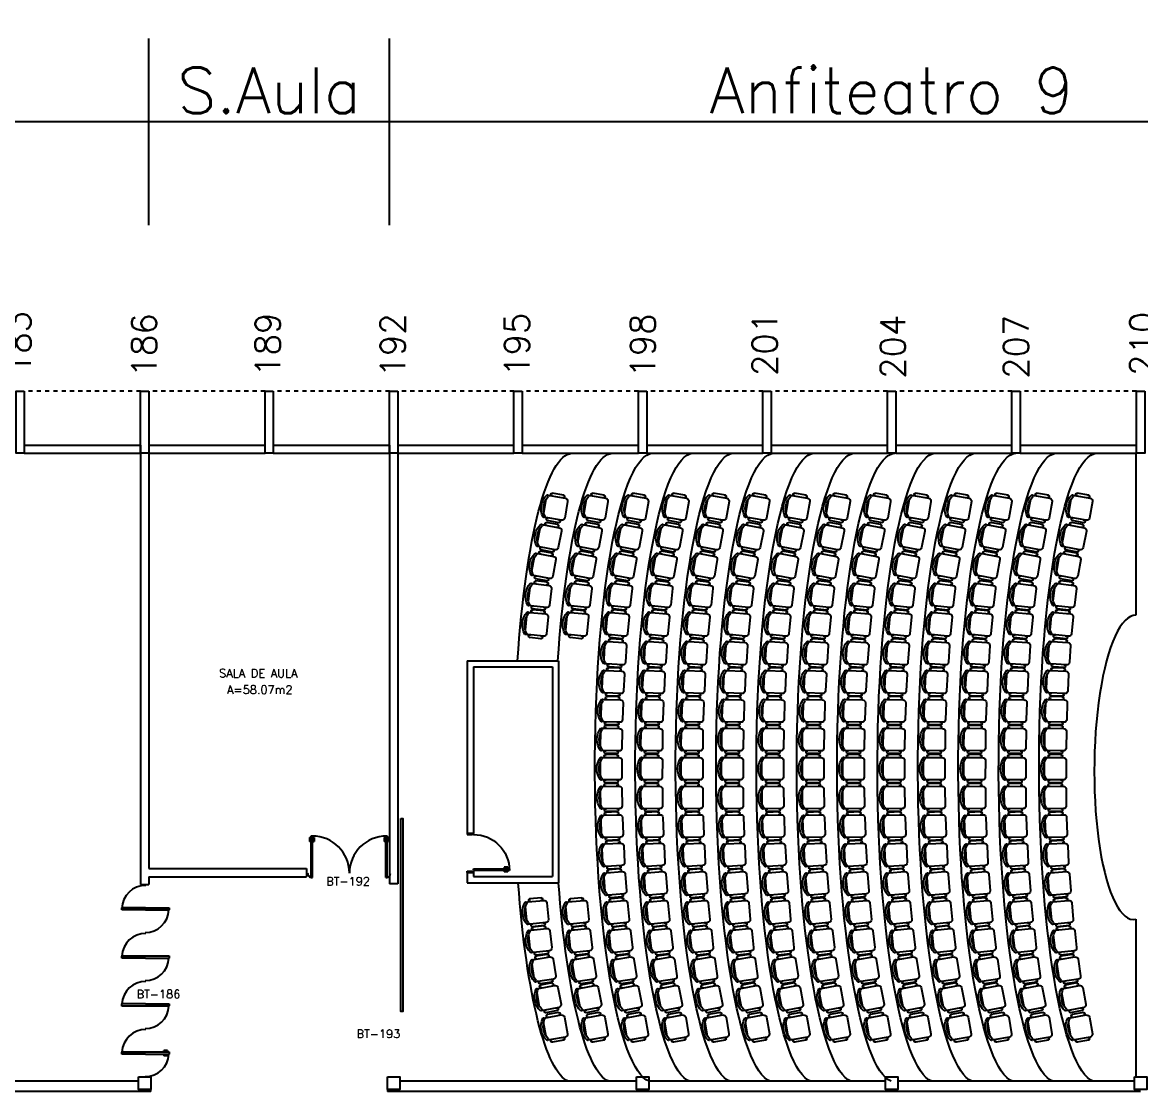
# Model space of a CAD drawing. Extents: x -250 to -5, y 354 to 449.
# Drawn here: x -53.54 to -26.59, y 422.51 to 448.29 of the extents above; entities that cross this region are included whole.
import ezdxf
from ezdxf.enums import TextEntityAlignment as Align

# ---------------------------------------------------------------- set-up
doc = ezdxf.new("R2010")
doc.units = 0
doc.header["$LTSCALE"] = 0.02
doc.header["$MEASUREMENT"] = 0
doc.header["$PDMODE"] = 98
doc.linetypes.add('HIDDEN2', pattern=[0.1875, 0.125, -0.0625])
doc.layers.get('0').update_dxf_attribs({"linetype": 'CONTINUOUS'})
doc.layers.get('DEFPOINTS').update_dxf_attribs({"linetype": 'CONTINUOUS'})
for name, color, linetype in [('ALV', 2, 'CONTINUOUS'), ('DIV', 2, 'CONTINUOUS'), ('ESQ', 2, 'CONTINUOUS'), ('ESTR', 3, 'CONTINUOUS'), ('LAYOUT-ANF', 1, 'CONTINUOUS'), ('NOPILAR1', 2, 'CONTINUOUS'), ('PROJ', 1, 'HIDDEN2'), ('TEXTO', 2, 'CONTINUOUS'), ('TEXTO-CENTRO-CUSTO', 2, 'CONTINUOUS'), ('TEXTO-ENDEREÇO', 2, 'CONTINUOUS'), ('ÁREA', 2, 'CONTINUOUS')]:
    doc.layers.add(name, color=color, linetype=linetype)
doc.styles.add('1', font='romans.shx')
doc.styles.add('NOPILAR', font='simplex.shx', dxfattribs={"height": 0.6})
doc.styles.add('UNB-100', font='simplex.shx', dxfattribs={"height": 0.2})
doc.styles.add('UNB-100-1', font='simplex.shx', dxfattribs={"height": 0.2})
doc.dimstyles.new('1-600', dxfattribs={"dimtxt": 1.1, "dimasz": 2.5, "dimexe": 2, "dimexo": 4, "dimgap": 0.2, "dimtad": 1, "dimdec": 0, "dimzin": 4, "dimdsep": 46, "dimlunit": 6, "dimtxsty": '1', "dimblk1": 'NONE', "dimblk2": 'NONE', "dimsah": 1, "dimcen": 0, "dimclrd": 2, "dimclre": 2, "dimclrt": 2, "dimadec": 0, "dimazin": 0, "dimtfac": 1, "dimtdec": 0, "dimtmove": 2, "dimatfit": 3, "dimldrblk": 'NONE', "dimfxl": 0, "dimtolj": 1, "dimtzin": 0, "dimarcsym": 0})

# ---------------------------------------------------------------- blocks, each defined once
blk = doc.blocks.new('PILB-TTS')
blk.add_lwpolyline([(-0.3, 0.306), (0, 0.306), (0, 0), (-0.3, 0)], close=True)
blk = doc.blocks.new('PTDP-TTS')
at = {"color": 2}
for p, q in [((0.084, 0.9), (0.115, 0.9)), ((0.084, -0.1), (0.084, 0.9)), ((0.114, -0.1), (0.114, 0.9)), ((1.884, 0.9), (1.914, 0.9)), ((1.884, -0.1), (1.884, 0.9)), ((1.914, -0.1), (1.914, 0.9)), ((0.084, -0.1), (0.115, -0.1)), ((1.885, -0.101), (1.915, -0.101))]:
    blk.add_line(p, q, dxfattribs=at)
at = {"color": 1}
for centre, radius, start, end in [((0.114, 0.006), 0.892, 0, 90), ((1.899, 0.006), 0.892, 90, 180), ((0.098, 0), 0.098, 180, 270), ((1.896, -0.001), 0.0991, 271.7192, 0)]:
    blk.add_arc(centre, radius, start, end, dxfattribs=at)
at = {"layer": 'ESQ', "color": 1}
for p, q in [((0.044, 0.86), (0.044, 0.77)), ((0.044, 0.86), (0.084, 0.86)), ((0.054, 0.85), (0.054, 0.77)), ((0.054, 0.85), (0.084, 0.85)), ((0.154, 0.86), (0.114, 0.86)), ((0.144, 0.85), (0.114, 0.85)), ((0.144, 0.85), (0.144, 0.77)), ((0.154, 0.86), (0.154, 0.77)), ((0.054, 0.77), (0.044, 0.77)), ((0.144, 0.77), (0.154, 0.77))]:
    blk.add_line(p, q, dxfattribs=at)
blk = doc.blocks.new('*D36')
at = {"color": 2, "linetype": 'ByBlock', "transparency": 16777216}
for p, q in [((-58.088, 433.655), (-58.088, 438.155)), ((-39.888, 433.655), (-39.888, 438.155)), ((-58.088, 436.155), (-39.888, 436.155))]:
    blk.add_line(p, q, dxfattribs=at)
at = {"layer": 'DEFPOINTS', "color": 0, "linetype": 'ByBlock', "transparency": 16777216}
for p in [(-39.888, 436.155), (-58.088, 429.655), (-39.888, 429.655)]:
    blk.add_point(p, dxfattribs=at)
at = {"color": 2, "linetype": 'ByBlock', "transparency": 16777216, "insert": (-48.988, 436.905), "char_height": 1.1, "attachment_point": 5, "style": '1'}
blk.add_mtext('\\A1;Anfiteatro 8', dxfattribs=at)
blk = doc.blocks.new('_NONE')
at = {"color": 0, "linetype": 'ByBlock'}
blk.add_circle((0, 0), 0.25, dxfattribs=at)
blk = doc.blocks.new('*D35')
at = {"color": 2, "linetype": 'ByBlock', "transparency": 16777216}
for p, q in [((-39.888, 433.655), (-39.888, 438.155)), ((-34.088, 433.655), (-34.088, 438.155)), ((-39.888, 436.155), (-34.088, 436.155))]:
    blk.add_line(p, q, dxfattribs=at)
at = {"layer": 'DEFPOINTS', "color": 0, "linetype": 'ByBlock', "transparency": 16777216}
for p in [(-34.088, 436.155), (-39.888, 429.655), (-34.088, 429.655)]:
    blk.add_point(p, dxfattribs=at)
at = {"color": 2, "linetype": 'ByBlock', "transparency": 16777216, "insert": (-36.988, 436.905), "char_height": 1.1, "attachment_point": 5, "style": '1'}
blk.add_mtext('\\A1;S.Aula', dxfattribs=at)
blk = doc.blocks.new('*D34')
at = {"color": 2, "linetype": 'ByBlock', "transparency": 16777216}
for p, q in [((-34.088, 433.655), (-34.088, 438.155)), ((-9.888, 433.655), (-9.888, 438.155)), ((-34.088, 436.155), (-9.888, 436.155))]:
    blk.add_line(p, q, dxfattribs=at)
at = {"layer": 'DEFPOINTS', "color": 0, "linetype": 'ByBlock', "transparency": 16777216}
for p in [(-9.888, 436.155), (-34.088, 429.655), (-9.888, 429.655)]:
    blk.add_point(p, dxfattribs=at)
at = {"color": 2, "linetype": 'ByBlock', "transparency": 16777216, "insert": (-21.988, 436.905), "char_height": 1.1, "attachment_point": 5, "style": '1'}
blk.add_mtext('\\A1;Anfiteatro 9', dxfattribs=at)
blk = doc.blocks.new('PDV1E-TTS')
at = {"layer": 'DIV'}
for p, q in [((-0.94, 0.075), (-0.91, 0.075)), ((-0.94, 0.06), (-0.94, 0.075)), ((-0.94, -0.06), (-0.94, 0.06)), ((-0.91, 0.075), (-0.91, -0.045)), ((0, 0.075), (-0.03, 0.075)), ((-0.03, 0.075), (-0.03, -0.045)), ((0, 0.06), (0, 0.075)), ((0, -0.06), (0, 0.06)), ((0, 0), (0.012, 0)), ((-0.94, -0.075), (-0.94, -0.06)), ((-0.92, -0.075), (-0.94, -0.075)), ((-0.92, -0.045), (-0.92, -0.075)), ((-0.92, -0.045), (-0.91, -0.045)), ((-0.082, -0.075), (-0.082, -0.94)), ((-0.052, -0.075), (-0.082, -0.075)), ((-0.052, -0.075), (-0.052, -0.94)), ((-0.02, -0.045), (-0.03, -0.045)), ((-0.02, -0.045), (-0.02, -0.075)), ((-0.02, -0.075), (0, -0.075)), ((0, -0.075), (0, -0.06)), ((-0.114, -0.81), (-0.124, -0.81)), ((-0.124, -0.9), (-0.124, -0.81)), ((-0.124, -0.9), (-0.084, -0.9)), ((-0.114, -0.89), (-0.114, -0.81)), ((-0.114, -0.89), (-0.084, -0.89)), ((-0.082, -0.94), (-0.052, -0.94)), ((-0.019, -0.89), (-0.049, -0.89)), ((-0.009, -0.9), (-0.049, -0.9)), ((-0.019, -0.81), (-0.009, -0.81)), ((-0.019, -0.89), (-0.019, -0.81)), ((-0.009, -0.9), (-0.009, -0.81))]:
    blk.add_line(p, q, dxfattribs=at)
blk.add_arc((-0.048, -0.075), 0.865, 180, 270, dxfattribs=at)
blk = doc.blocks.new('CHAIR7')
for p, q in [((20, 12), (3, 12)), ((5.125, 15.041986), (17.875, 15.041986)), ((0, 9), (0, -9)), ((23, -7.440115), (23, 7.440115)), ((3, -12), (20, -12)), ((5.125, -15), (17.875, -15))]:
    blk.add_line(p, q)
for centre, radius, start, end in [((3, 9), 3, 90, 180), ((5.5625, 13.541986), 1.5625, 73.739795, 286.260205), ((17.4375, 13.541986), 1.5625, 253.739795, 106.260205), ((20, 9), 3, 62.415559, 90), ((22.344677, 11.120498), 1.096801, 53.309935, 212.027413), ((7, 0), 20, 323.130102, 36.869898), ((4.823592, 0), 19.640192, 327.575753, 32.424247), ((3, -9), 3, 180, 270), ((5.5625, -13.5), 1.5625, 73.739795, 286.260205), ((17.4375, -13.5), 1.5625, 253.739795, 106.260205), ((20, -9), 3, 270, 297.584441), ((22.344677, -11.120498), 1.096801, 147.972587, 306.690065)]:
    blk.add_arc(centre, radius, start, end)

msp = doc.modelspace()

# ---------------------------------------------------------------- linework, layer by layer
at = {"layer": 'ALV'}
for p, q in [((-53.496, 438.103), (-50.696, 438.103)), ((-50.696, 438.103), (-50.696, 427.505)), ((-50.496, 438.103), (-50.496, 427.89)), ((-50.496, 438.103), (-47.696, 438.103)), ((-47.496, 438.103), (-44.696, 438.103)), ((-44.696, 438.103), (-44.696, 427.524)), ((-44.496, 438.103), (-44.496, 427.524)), ((-44.496, 438.103), (-41.696, 438.103)), ((-41.496, 438.103), (-38.696, 438.103)), ((-38.496, 438.103), (-35.696, 438.103)), ((-35.496, 438.103), (-32.696, 438.103)), ((-32.496, 438.103), (-29.696, 438.103)), ((-29.496, 438.103), (-26.696, 438.103)), ((-53.496, 437.903), (-50.696, 437.903)), ((-50.496, 437.903), (-47.696, 437.903)), ((-47.496, 437.903), (-44.696, 437.903)), ((-44.496, 437.903), (-41.696, 437.903)), ((-41.496, 437.903), (-38.696, 437.903)), ((-38.496, 437.903), (-35.696, 437.903)), ((-35.496, 437.903), (-32.696, 437.903)), ((-32.496, 437.903), (-29.696, 437.903)), ((-29.496, 437.903), (-26.696, 437.903)), ((-42.821, 432.903), (-40.621, 432.903)), ((-42.821, 432.903), (-42.821, 428.74)), ((-40.621, 432.903), (-40.621, 427.55)), ((-42.671, 432.753), (-40.771, 432.753)), ((-42.671, 432.753), (-42.671, 428.74)), ((-40.771, 432.753), (-40.771, 427.7)), ((-42.671, 428.74), (-42.821, 428.74)), ((-50.496, 427.89), (-46.696, 427.89)), ((-50.496, 427.69), (-50.496, 427.505)), ((-50.496, 427.69), (-46.696, 427.69)), ((-46.696, 427.89), (-46.696, 427.69)), ((-42.821, 427.8), (-42.671, 427.8)), ((-42.821, 427.8), (-42.821, 427.55)), ((-42.671, 427.8), (-42.671, 427.7)), ((-42.671, 427.7), (-40.771, 427.7)), ((-42.821, 427.55), (-40.621, 427.55)), ((-50.746, 422.763), (-56.446, 422.763)), ((-50.446, 422.513), (-50.446, 422.562)), ((-44.746, 422.562), (-44.746, 422.513)), ((-38.746, 422.763), (-44.446, 422.763)), ((-32.746, 422.763), (-38.446, 422.763)), ((-26.746, 422.763), (-32.446, 422.763)), ((-50.446, 422.513), (-56.594, 422.513)), ((-38.595, 422.513), (-44.746, 422.513)), ((-32.595, 422.513), (-38.594, 422.513)), ((-26.595, 422.513), (-32.594, 422.513))]:
    msp.add_line(p, q, dxfattribs=at)
at = {"layer": 'DIV'}
for p, q in [((-50.696, 427.505), (-50.496, 427.505)), ((-44.496, 427.524), (-44.696, 427.524))]:
    msp.add_line(p, q, dxfattribs=at)
at = {"layer": 'ESQ'}
for p, q in [((-44.823, 428.638), (-44.823, 428.548)), ((-44.823, 428.638), (-44.783, 428.638)), ((-44.813, 428.548), (-44.823, 428.548)), ((-44.813, 428.628), (-44.813, 428.548)), ((-44.813, 428.628), (-44.783, 428.628)), ((-44.713, 428.638), (-44.753, 428.638)), ((-44.723, 428.628), (-44.753, 428.628)), ((-44.723, 428.628), (-44.723, 428.548)), ((-44.723, 428.548), (-44.713, 428.548)), ((-44.713, 428.638), (-44.713, 428.548)), ((-50.575, 426.944), (-51.145, 426.944)), ((-51.145, 426.894), (-51.145, 426.944)), ((-50.575, 426.894), (-51.145, 426.894)), ((-50.578, 426.945), (-50.008, 426.945)), ((-50.578, 426.895), (-50.008, 426.895)), ((-50.008, 426.945), (-50.008, 426.895)), ((-51.145, 425.733), (-51.145, 425.783)), ((-50.575, 425.783), (-51.145, 425.783)), ((-50.575, 425.733), (-51.145, 425.733)), ((-50.578, 425.785), (-50.008, 425.785)), ((-50.578, 425.735), (-50.008, 425.735)), ((-50.008, 425.785), (-50.008, 425.735)), ((-50.575, 424.627), (-51.145, 424.627)), ((-51.145, 424.577), (-51.145, 424.627)), ((-50.575, 424.577), (-51.145, 424.577)), ((-50.578, 424.628), (-50.008, 424.628)), ((-50.578, 424.578), (-50.008, 424.578)), ((-50.008, 424.628), (-50.008, 424.578)), ((-50.575, 423.467), (-51.145, 423.467)), ((-51.145, 423.417), (-51.145, 423.467)), ((-50.575, 423.417), (-51.145, 423.417)), ((-50.578, 423.469), (-50.008, 423.469)), ((-50.578, 423.419), (-50.008, 423.419)), ((-50.138, 423.497), (-50.138, 423.507)), ((-50.048, 423.507), (-50.138, 423.507)), ((-50.058, 423.497), (-50.138, 423.497)), ((-50.058, 423.387), (-50.138, 423.387)), ((-50.138, 423.387), (-50.138, 423.377)), ((-50.048, 423.377), (-50.138, 423.377)), ((-50.058, 423.497), (-50.058, 423.467)), ((-50.058, 423.387), (-50.058, 423.417)), ((-50.048, 423.507), (-50.048, 423.467)), ((-50.048, 423.377), (-50.048, 423.417)), ((-50.008, 423.469), (-50.008, 423.419))]:
    msp.add_line(p, q, dxfattribs=at)
msp.add_lwpolyline([(-44.423, 429.102), (-44.373, 429.102), (-44.373, 424.446), (-44.423, 424.446)], close=True, dxfattribs=at)
for centre, radius, start, end in [((-50.576, 426.918), 0.569, 89.2432, 179.2432), ((-50.58, 426.922), 0.571, 269.7203, 357.2739), ((-50.574, 425.756), 0.571, 89.7203, 177.2739), ((-50.58, 425.762), 0.571, 269.7203, 357.2739), ((-50.574, 424.6), 0.571, 89.7203, 177.2739), ((-50.58, 424.605), 0.571, 269.7203, 357.2739), ((-50.574, 423.44), 0.571, 89.7203, 177.2739), ((-50.58, 423.446), 0.571, 269.7203, 357.2739)]:
    msp.add_arc(centre, radius, start, end, dxfattribs=at)
at = {"layer": 'ESTR'}
for points in [[(-53.496, 439.403), (-53.496, 437.903), (-53.696, 437.903), (-53.696, 439.403)], [(-50.496, 439.403), (-50.496, 437.903), (-50.696, 437.903), (-50.696, 439.403)], [(-47.496, 439.403), (-47.496, 437.903), (-47.696, 437.903), (-47.696, 439.403)], [(-44.496, 439.403), (-44.496, 437.903), (-44.696, 437.903), (-44.696, 439.403)], [(-41.496, 439.403), (-41.496, 437.903), (-41.696, 437.903), (-41.696, 439.403)], [(-38.496, 439.403), (-38.496, 437.903), (-38.696, 437.903), (-38.696, 439.403)], [(-35.496, 439.403), (-35.496, 437.903), (-35.696, 437.903), (-35.696, 439.403)], [(-32.496, 439.403), (-32.496, 437.903), (-32.696, 437.903), (-32.696, 439.403)], [(-29.496, 439.403), (-29.496, 437.903), (-29.696, 437.903), (-29.696, 439.403)], [(-26.496, 439.403), (-26.496, 437.903), (-26.696, 437.903), (-26.696, 439.403)], [(-26.496, 439.403), (-26.496, 437.903), (-26.696, 437.903), (-26.696, 439.403)]]:
    msp.add_lwpolyline(points, close=True, dxfattribs=at)
at = {"layer": 'LAYOUT-ANF'}
for p, q in [((-26.711, 437.903), (-26.711, 434.003)), ((-26.711, 426.669), (-26.711, 422.867))]:
    msp.add_line(p, q, dxfattribs=at)
at = {"layer": 'LAYOUT-ANF', "extrusion": (0, 0, -1)}
for centre, start_param, end_param in [((-40.286, 430.323), 5.05976, 6.272418), ((-39.313, 430.323), 5.05976, 6.272418), ((-38.34, 430.323), 3.215423, 6.272418), ((-37.367, 430.323), 3.215423, 6.272418), ((-36.394, 430.323), 3.215423, 6.272418), ((-35.421, 430.323), 3.215423, 6.272418), ((-34.448, 430.323), 3.215423, 6.272418), ((-33.475, 430.323), 3.215423, 6.272418), ((-32.502, 430.323), 3.215423, 6.272418), ((-31.529, 430.323), 3.215423, 6.272418), ((-30.556, 430.323), 3.215423, 6.272418), ((-29.583, 430.323), 3.215423, 6.272418), ((-28.61, 430.323), 3.215423, 6.272418), ((-27.637, 430.323), 3.215423, 6.272418), ((-40.286, 430.323), 3.215423, 4.337897), ((-39.313, 430.323), 3.215423, 4.337897)]:
    msp.add_ellipse(centre, major_axis=(-0.003, 7.581), ratio=0.185511, start_param=start_param, end_param=end_param, dxfattribs=at)
at = {"layer": 'LAYOUT-ANF'}
msp.add_ellipse((-26.74, 430.333), major_axis=(0.029, 3.67), ratio=0.264791, start_param=0, end_param=3.200298, dxfattribs=at)
at = {"layer": 'PROJ'}
for p, q in [((-50.696, 439.403), (-53.496, 439.403)), ((-47.696, 439.403), (-50.496, 439.403)), ((-44.696, 439.403), (-47.496, 439.403)), ((-41.696, 439.403), (-44.496, 439.403)), ((-38.696, 439.403), (-41.496, 439.403)), ((-35.696, 439.403), (-38.496, 439.403)), ((-32.696, 439.403), (-35.496, 439.403)), ((-29.696, 439.403), (-32.496, 439.403)), ((-26.696, 439.403), (-29.496, 439.403))]:
    msp.add_line(p, q, dxfattribs=at)

# ---------------------------------------------------------------- block references
at = {"layer": 'DIV', "xscale": -1, "rotation": 90}
msp.add_blockref('PDV1E-TTS', (-42.746, 427.8), dxfattribs=at)
at = {"layer": 'ESQ', "rotation": 359.9999999999999}
msp.add_blockref('PTDP-TTS', (-46.668, 427.777), dxfattribs=at)
at = {"layer": 'ESTR', "color": 9}
for p in [(-50.446, 422.562), (-44.446, 422.562), (-38.446, 422.562), (-32.446, 422.562), (-26.446, 422.562)]:
    msp.add_blockref('PILB-TTS', p, dxfattribs=at)
at = {"layer": 'LAYOUT-ANF', "extrusion": (0, 0, -1), "zscale": -0.0225}
for p, xscale, yscale, rotation in [((40.439, 436.542), 0.0225, 0.0225, 10), ((39.466, 436.542), 0.0225, 0.0225, 10), ((38.493, 436.542), 0.0225, 0.0225, 10), ((37.52, 436.542), 0.0225, 0.0225, 10), ((36.547, 436.542), 0.0225, 0.0225, 10), ((35.574, 436.542), 0.0225, 0.0225, 10), ((34.601, 436.542), 0.0225, 0.0225, 10), ((33.628, 436.542), 0.0225, 0.0225, 10), ((32.655, 436.542), 0.0225, 0.0225, 10), ((31.682, 436.542), 0.0225, 0.0225, 10), ((30.709, 436.542), 0.0225, 0.0225, 10), ((29.736, 436.542), 0.0225, 0.0225, 10), ((28.763, 436.542), 0.0225, 0.0225, 10), ((27.79, 436.542), 0.0225, 0.0225, 10), ((40.589, 435.83), 0.0225, 0.0225, 10.99999999999999), ((39.616, 435.83), 0.0225, 0.0225, 10.99999999999999), ((38.643, 435.83), 0.0225, 0.0225, 10.99999999999999), ((37.671, 435.83), 0.0225, 0.0225, 10.99999999999999), ((36.698, 435.83), 0.0225, 0.0225, 10.99999999999999), ((35.725, 435.83), 0.0225, 0.0225, 10.99999999999999), ((34.752, 435.83), 0.0225, 0.0225, 10.99999999999999), ((33.779, 435.83), 0.0225, 0.0225, 10.99999999999999), ((32.806, 435.83), 0.0225, 0.0225, 10.99999999999999), ((31.833, 435.83), 0.0225, 0.0225, 10.99999999999999), ((30.86, 435.83), 0.0225, 0.0225, 10.99999999999999), ((29.887, 435.83), 0.0225, 0.0225, 10.99999999999999), ((28.914, 435.83), 0.0225, 0.0225, 10.99999999999999), ((27.941, 435.83), 0.0225, 0.0225, 10.99999999999999), ((40.724, 435.141), 0.0225, 0.0225, 10.13070715102385), ((39.751, 435.141), 0.0225, 0.0225, 10.13070715102385), ((38.778, 435.141), 0.0225, 0.0225, 10.13070715102385), ((37.805, 435.141), 0.0225, 0.0225, 10.13070715102385), ((36.832, 435.141), 0.0225, 0.0225, 10.13070715102385), ((35.859, 435.141), 0.0225, 0.0225, 10.13070715102385), ((34.886, 435.141), 0.0225, 0.0225, 10.13070715102385), ((33.913, 435.141), 0.0225, 0.0225, 10.13070715102385), ((32.94, 435.141), 0.0225, 0.0225, 10.13070715102385), ((31.967, 435.141), 0.0225, 0.0225, 10.13070715102385), ((30.994, 435.141), 0.0225, 0.0225, 10.13070715102385), ((30.021, 435.141), 0.0225, 0.0225, 10.13070715102385), ((29.048, 435.141), 0.0225, 0.0225, 10.13070715102385), ((28.075, 435.141), 0.0225, 0.0225, 10.13070715102385), ((40.815, 434.443), 0.0225, 0.0225, 6.81855123706083), ((39.842, 434.443), 0.0225, 0.0225, 6.81855123706083), ((38.869, 434.443), 0.0225, 0.0225, 6.81855123706083), ((37.896, 434.443), 0.0225, 0.0225, 6.81855123706083), ((36.924, 434.443), 0.0225, 0.0225, 6.81855123706083), ((35.951, 434.443), 0.0225, 0.0225, 6.81855123706083), ((34.978, 434.443), 0.0225, 0.0225, 6.81855123706083), ((34.005, 434.443), 0.0225, 0.0225, 6.81855123706083), ((33.032, 434.443), 0.0225, 0.0225, 6.81855123706083), ((32.059, 434.443), 0.0225, 0.0225, 6.81855123706083), ((31.086, 434.443), 0.0225, 0.0225, 6.81855123706083), ((30.113, 434.443), 0.0225, 0.0225, 6.81855123706083), ((29.14, 434.443), 0.0225, 0.0225, 6.81855123706083), ((28.167, 434.443), 0.0225, 0.0225, 6.81855123706083), ((40.89, 433.756), 0.0225, 0.0225, 5.658372849672403), ((39.917, 433.756), 0.0225, 0.0225, 5.658372849672403), ((38.944, 433.756), 0.0225, 0.0225, 5.658372849672403), ((37.971, 433.756), 0.0225, 0.0225, 5.658372849672403), ((36.998, 433.756), 0.0225, 0.0225, 5.658372849672403), ((36.025, 433.756), 0.0225, 0.0225, 5.658372849672403), ((35.052, 433.756), 0.0225, 0.0225, 5.658372849672403), ((34.079, 433.756), 0.0225, 0.0225, 5.658372849672403), ((33.106, 433.756), 0.0225, 0.0225, 5.658372849672403), ((32.133, 433.756), 0.0225, 0.0225, 5.658372849672403), ((31.16, 433.756), 0.0225, 0.0225, 5.658372849672403), ((30.187, 433.756), 0.0225, 0.0225, 5.658372849672403), ((29.214, 433.756), 0.0225, 0.0225, 5.658372849672403), ((28.241, 433.756), 0.0225, 0.0225, 5.658372849672403), ((38.999, 433.067), 0.0225, 0.0225, 3.623111635433609), ((38.026, 433.067), 0.0225, 0.0225, 3.623111635433609), ((37.053, 433.067), 0.0225, 0.0225, 3.623111635433609), ((36.08, 433.067), 0.0225, 0.0225, 3.623111635433609), ((35.107, 433.067), 0.0225, 0.0225, 3.623111635433609), ((34.134, 433.067), 0.0225, 0.0225, 3.623111635433609), ((33.161, 433.067), 0.0225, 0.0225, 3.623111635433609), ((32.188, 433.067), 0.0225, 0.0225, 3.623111635433609), ((31.215, 433.067), 0.0225, 0.0225, 3.623111635433609), ((30.242, 433.067), 0.0225, 0.0225, 3.623111635433609), ((29.269, 433.067), 0.0225, 0.0225, 3.623111635433609), ((28.296, 433.067), 0.0225, 0.0225, 3.623111635433609), ((39.043, 432.377), 0.0225, 0.0225, 2.834616221290399), ((38.07, 432.377), 0.0225, 0.0225, 2.834616221290399), ((37.097, 432.377), 0.0225, 0.0225, 2.834616221290399), ((36.124, 432.377), 0.0225, 0.0225, 2.834616221290399), ((35.151, 432.377), 0.0225, 0.0225, 2.834616221290399), ((34.178, 432.377), 0.0225, 0.0225, 2.834616221290399), ((33.205, 432.377), 0.0225, 0.0225, 2.834616221290399), ((32.232, 432.377), 0.0225, 0.0225, 2.834616221290399), ((31.259, 432.377), 0.0225, 0.0225, 2.834616221290399), ((30.286, 432.377), 0.0225, 0.0225, 2.834616221290399), ((29.313, 432.377), 0.0225, 0.0225, 2.834616221290399), ((28.34, 432.377), 0.0225, 0.0225, 2.834616221290399), ((39.073, 431.687), 0.0225, 0.0225, 1.849715392606264), ((38.1, 431.687), 0.0225, 0.0225, 1.849715392606264), ((37.127, 431.687), 0.0225, 0.0225, 1.849715392606264), ((36.154, 431.687), 0.0225, 0.0225, 1.849715392606264), ((35.181, 431.687), 0.0225, 0.0225, 1.849715392606264), ((34.208, 431.687), 0.0225, 0.0225, 1.849715392606264), ((33.235, 431.687), 0.0225, 0.0225, 1.849715392606264), ((32.262, 431.687), 0.0225, 0.0225, 1.849715392606264), ((31.289, 431.687), 0.0225, 0.0225, 1.849715392606264), ((30.316, 431.687), 0.0225, 0.0225, 1.849715392606264), ((29.343, 431.687), 0.0225, 0.0225, 1.849715392606264), ((28.37, 431.687), 0.0225, 0.0225, 1.849715392606264), ((39.09, 430.998), 0.0225, 0.0225, 0.8552916914552767), ((38.117, 430.998), 0.0225, 0.0225, 0.8552916914552767), ((37.144, 430.998), 0.0225, 0.0225, 0.8552916914552767), ((36.171, 430.998), 0.0225, 0.0225, 0.8552916914552767), ((35.198, 430.998), 0.0225, 0.0225, 0.8552916914552767), ((34.225, 430.998), 0.0225, 0.0225, 0.8552916914552767), ((33.252, 430.998), 0.0225, 0.0225, 0.8552916914552767), ((32.279, 430.998), 0.0225, 0.0225, 0.8552916914552767), ((31.306, 430.998), 0.0225, 0.0225, 0.8552916914552767), ((30.333, 430.998), 0.0225, 0.0225, 0.8552916914552767), ((29.36, 430.998), 0.0225, 0.0225, 0.8552916914552767), ((28.387, 430.998), 0.0225, 0.0225, 0.8552916914552767), ((39.094, 430.299), 0.0225, 0.0225, 0.06948850904219978), ((38.121, 430.299), 0.0225, 0.0225, 0.06948850904219978), ((37.148, 430.299), 0.0225, 0.0225, 0.06948850904219978), ((36.175, 430.299), 0.0225, 0.0225, 0.06948850904219978), ((35.202, 430.299), 0.0225, 0.0225, 0.06948850904219978), ((34.229, 430.299), 0.0225, 0.0225, 0.06948850904219978), ((33.256, 430.299), 0.0225, 0.0225, 0.06948850904219978), ((32.283, 430.299), 0.0225, 0.0225, 0.06948850904219978), ((31.31, 430.299), 0.0225, 0.0225, 0.06948850904219978), ((30.337, 430.299), 0.0225, 0.0225, 0.06948850904219978), ((29.364, 430.299), 0.0225, 0.0225, 0.06948850904219978), ((28.391, 430.299), 0.0225, 0.0225, 0.06948850904219978), ((39.091, 429.608), 0.0225, 0.0225, 359.2321291169957), ((38.118, 429.608), 0.0225, 0.0225, 359.2321291169957), ((37.145, 429.608), 0.0225, 0.0225, 359.2321291169957), ((36.172, 429.608), 0.0225, 0.0225, 359.2321291169957), ((35.199, 429.608), 0.0225, 0.0225, 359.2321291169957), ((34.226, 429.608), 0.0225, 0.0225, 359.2321291169957), ((33.253, 429.608), 0.0225, 0.0225, 359.2321291169957), ((32.28, 429.608), 0.0225, 0.0225, 359.2321291169957), ((31.307, 429.608), 0.0225, 0.0225, 359.2321291169957), ((30.334, 429.608), 0.0225, 0.0225, 359.2321291169957), ((29.362, 429.608), 0.0225, 0.0225, 359.2321291169957), ((28.389, 429.608), 0.0225, 0.0225, 359.2321291169957), ((39.073, 428.923), 0.0225, 0.0225, 357.8966997366167), ((38.1, 428.923), 0.0225, 0.0225, 357.8966997366167), ((37.127, 428.923), 0.0225, 0.0225, 357.8966997366167), ((36.154, 428.923), 0.0225, 0.0225, 357.8966997366167), ((35.181, 428.923), 0.0225, 0.0225, 357.8966997366167), ((34.208, 428.923), 0.0225, 0.0225, 357.8966997366167), ((33.235, 428.923), 0.0225, 0.0225, 357.8966997366167), ((32.262, 428.923), 0.0225, 0.0225, 357.8966997366167), ((31.289, 428.923), 0.0225, 0.0225, 357.8966997366167), ((30.316, 428.923), 0.0225, 0.0225, 357.8966997366167), ((29.343, 428.923), 0.0225, 0.0225, 357.8966997366167), ((28.37, 428.923), 0.0225, 0.0225, 357.8966997366167), ((39.042, 428.236), 0.0225, 0.0225, 357.2208659575314), ((38.069, 428.236), 0.0225, 0.0225, 357.2208659575314), ((37.096, 428.236), 0.0225, 0.0225, 357.2208659575314), ((36.123, 428.236), 0.0225, 0.0225, 357.2208659575314), ((35.15, 428.236), 0.0225, 0.0225, 357.2208659575314), ((34.177, 428.236), 0.0225, 0.0225, 357.2208659575314), ((33.204, 428.236), 0.0225, 0.0225, 357.2208659575314), ((32.231, 428.236), 0.0225, 0.0225, 357.2208659575314), ((31.258, 428.236), 0.0225, 0.0225, 357.2208659575314), ((30.285, 428.236), 0.0225, 0.0225, 357.2208659575314), ((29.312, 428.236), 0.0225, 0.0225, 357.2208659575314), ((28.339, 428.236), 0.0225, 0.0225, 357.2208659575314), ((38.997, 427.554), 0.02250000000000001, 0.02250000000000001, 355.4629587027982), ((38.024, 427.554), 0.02250000000000001, 0.02250000000000001, 355.4629587027982), ((37.051, 427.554), 0.02250000000000001, 0.02250000000000001, 355.4629587027982), ((36.078, 427.554), 0.02250000000000001, 0.02250000000000001, 355.4629587027982), ((35.105, 427.554), 0.02250000000000001, 0.02250000000000001, 355.4629587027982), ((34.132, 427.554), 0.02250000000000001, 0.02250000000000001, 355.4629587027982), ((33.159, 427.554), 0.02250000000000001, 0.02250000000000001, 355.4629587027982), ((32.186, 427.554), 0.02250000000000001, 0.02250000000000001, 355.4629587027982), ((31.213, 427.554), 0.02250000000000001, 0.02250000000000001, 355.4629587027982), ((30.24, 427.554), 0.02250000000000001, 0.02250000000000001, 355.4629587027982), ((29.267, 427.554), 0.02250000000000001, 0.02250000000000001, 355.4629587027982), ((28.294, 427.554), 0.02250000000000001, 0.02250000000000001, 355.4629587027982), ((40.886, 426.863), 0.0225, 0.0225, 354.501511941658), ((39.913, 426.863), 0.0225, 0.0225, 354.501511941658), ((38.94, 426.863), 0.0225, 0.0225, 354.501511941658), ((37.967, 426.863), 0.0225, 0.0225, 354.501511941658), ((36.994, 426.863), 0.0225, 0.0225, 354.501511941658), ((36.021, 426.863), 0.0225, 0.0225, 354.501511941658), ((35.048, 426.863), 0.0225, 0.0225, 354.501511941658), ((34.075, 426.863), 0.0225, 0.0225, 354.501511941658), ((33.102, 426.863), 0.0225, 0.0225, 354.501511941658), ((32.129, 426.863), 0.0225, 0.0225, 354.501511941658), ((31.156, 426.863), 0.0225, 0.0225, 354.501511941658), ((30.183, 426.863), 0.0225, 0.0225, 354.501511941658), ((29.21, 426.863), 0.0225, 0.0225, 354.501511941658), ((28.237, 426.863), 0.0225, 0.0225, 354.501511941658), ((40.809, 426.186), 0.0225, 0.0225, 353.5678324340314), ((39.836, 426.186), 0.0225, 0.0225, 353.5678324340314), ((38.863, 426.186), 0.0225, 0.0225, 353.5678324340314), ((37.89, 426.186), 0.0225, 0.0225, 353.5678324340314), ((36.917, 426.186), 0.0225, 0.0225, 353.5678324340314), ((35.944, 426.186), 0.0225, 0.0225, 353.5678324340314), ((34.971, 426.186), 0.0225, 0.0225, 353.5678324340314), ((33.998, 426.186), 0.0225, 0.0225, 353.5678324340314), ((33.025, 426.186), 0.0225, 0.0225, 353.5678324340314), ((32.052, 426.186), 0.0225, 0.0225, 353.5678324340314), ((31.079, 426.186), 0.0225, 0.0225, 353.5678324340314), ((30.106, 426.186), 0.0225, 0.0225, 353.5678324340314), ((29.133, 426.186), 0.0225, 0.0225, 353.5678324340314), ((28.16, 426.186), 0.0225, 0.0225, 353.5678324340314), ((40.72, 425.503), 0.0225, 0.0225, 351.3342718467202), ((39.747, 425.503), 0.0225, 0.0225, 351.3342718467202), ((38.774, 425.503), 0.0225, 0.0225, 351.3342718467202), ((37.801, 425.503), 0.0225, 0.0225, 351.3342718467202), ((36.828, 425.503), 0.0225, 0.0225, 351.3342718467202), ((35.855, 425.503), 0.0225, 0.0225, 351.3342718467202), ((34.882, 425.503), 0.0225, 0.0225, 351.3342718467202), ((33.909, 425.503), 0.0225, 0.0225, 351.3342718467202), ((32.936, 425.503), 0.0225, 0.0225, 351.3342718467202), ((31.963, 425.503), 0.0225, 0.0225, 351.3342718467202), ((30.99, 425.503), 0.0225, 0.0225, 351.3342718467202), ((30.017, 425.503), 0.0225, 0.0225, 351.3342718467202), ((29.044, 425.503), 0.0225, 0.0225, 351.3342718467202), ((28.071, 425.503), 0.0225, 0.0225, 351.3342718467202), ((40.601, 424.823), 0.0225, 0.0225, 348.9999999999999), ((39.628, 424.823), 0.0225, 0.0225, 348.9999999999999), ((38.655, 424.823), 0.0225, 0.0225, 348.9999999999999), ((37.682, 424.823), 0.0225, 0.0225, 348.9999999999999), ((36.709, 424.823), 0.0225, 0.0225, 348.9999999999999), ((35.736, 424.823), 0.0225, 0.0225, 348.9999999999999), ((34.763, 424.823), 0.0225, 0.0225, 348.9999999999999), ((33.79, 424.823), 0.0225, 0.0225, 348.9999999999999), ((32.817, 424.823), 0.0225, 0.0225, 348.9999999999999), ((31.844, 424.823), 0.0225, 0.0225, 348.9999999999999), ((30.871, 424.823), 0.0225, 0.0225, 348.9999999999999), ((29.898, 424.823), 0.0225, 0.0225, 348.9999999999999), ((28.925, 424.823), 0.0225, 0.0225, 348.9999999999999), ((27.952, 424.823), 0.0225, 0.0225, 348.9999999999999), ((40.442, 424.107), 0.0225, 0.0225, 350.0000000000001), ((39.469, 424.107), 0.0225, 0.0225, 350.0000000000001), ((38.496, 424.107), 0.0225, 0.0225, 350.0000000000001), ((37.523, 424.107), 0.0225, 0.0225, 350.0000000000001), ((36.55, 424.107), 0.0225, 0.0225, 350.0000000000001), ((35.577, 424.107), 0.0225, 0.0225, 350.0000000000001), ((34.604, 424.107), 0.0225, 0.0225, 350.0000000000001), ((33.631, 424.107), 0.0225, 0.0225, 350.0000000000001), ((32.658, 424.107), 0.0225, 0.0225, 350.0000000000001), ((31.685, 424.107), 0.0225, 0.0225, 350.0000000000001), ((30.712, 424.107), 0.0225, 0.0225, 350.0000000000001), ((29.739, 424.107), 0.0225, 0.0225, 350.0000000000001), ((28.766, 424.107), 0.0225, 0.0225, 350.0000000000001), ((27.793, 424.107), 0.0225, 0.0225, 350.0000000000001)]:
    msp.add_blockref('CHAIR7', p, dxfattribs=dict(at, xscale=xscale, yscale=yscale, rotation=rotation))

# ---------------------------------------------------------------- texts
at = {"layer": 'NOPILAR1', "style": 'NOPILAR'}
for s, p in [('183', (-53.34, 439.793)), ('183', (-53.34, 439.793)), ('186', (-50.309, 439.736)), ('186', (-50.309, 439.736)), ('189', (-47.33, 439.75)), ('189', (-47.33, 439.75)), ('192', (-44.317, 439.734)), ('192', (-44.317, 439.734)), ('195', (-41.325, 439.752)), ('195', (-41.325, 439.752)), ('198', (-38.29, 439.732)), ('198', (-38.29, 439.732)), ('204', (-32.267, 439.699)), ('204', (-32.267, 439.699)), ('207', (-29.296, 439.699)), ('207', (-29.296, 439.699)), ('210', (-26.254, 439.773)), ('210', (-26.254, 439.773)), ('201', (-35.353, 439.768)), ('201', (-35.353, 439.768))]:
    msp.add_text(s, height=0.6, rotation=90, dxfattribs=at).set_placement(p)
at = {"layer": 'TEXTO', "style": 'UNB-100'}
msp.add_text('SALA DE AULA', height=0.2, dxfattribs=at).set_placement((-48.8, 432.501))
at = {"layer": 'TEXTO-ENDEREÇO', "style": 'UNB-100-1'}
for s, p in [('BT-192', (-46.22, 427.482)), ('BT-186', (-50.79, 424.765)), ('BT-193', (-45.489, 423.808))]:
    msp.add_text(s, height=0.2, dxfattribs=at).set_placement(p)
at = {"layer": 'ÁREA', "style": 'UNB-100'}
msp.add_text('A=58.07m2', height=0.2, dxfattribs=at).set_placement((-47.822, 432.105), align=Align.CENTER)

# ---------------------------------------------------------------- dimensions: what is measured, and where the dimension line sits
at = {"layer": 'TEXTO-CENTRO-CUSTO'}
for base, p1, p2, text, picture, middle in [((-50.496, 445.903), (-68.696, 439.403), (-50.496, 439.403), 'Anfiteatro 8', '*D36', (-59.596, 446.653)), ((-20.496, 445.903), (-44.696, 439.403), (-20.496, 439.403), 'Anfiteatro 9', '*D34', (-32.596, 446.653)), ((-44.696, 445.903), (-50.496, 439.403), (-44.696, 439.403), 'S.Aula', '*D35', (-47.596, 446.653))]:
    dim = msp.add_linear_dim(base=base, p1=p1, p2=p2, text=text, dimstyle='1-600', dxfattribs=at)
    dim.commit()
    dim.dimension.update_dxf_attribs({"geometry": picture, "text_midpoint": middle, "insert": (-10.608, 9.749)})

doc.saveas('drawing.dxf')
